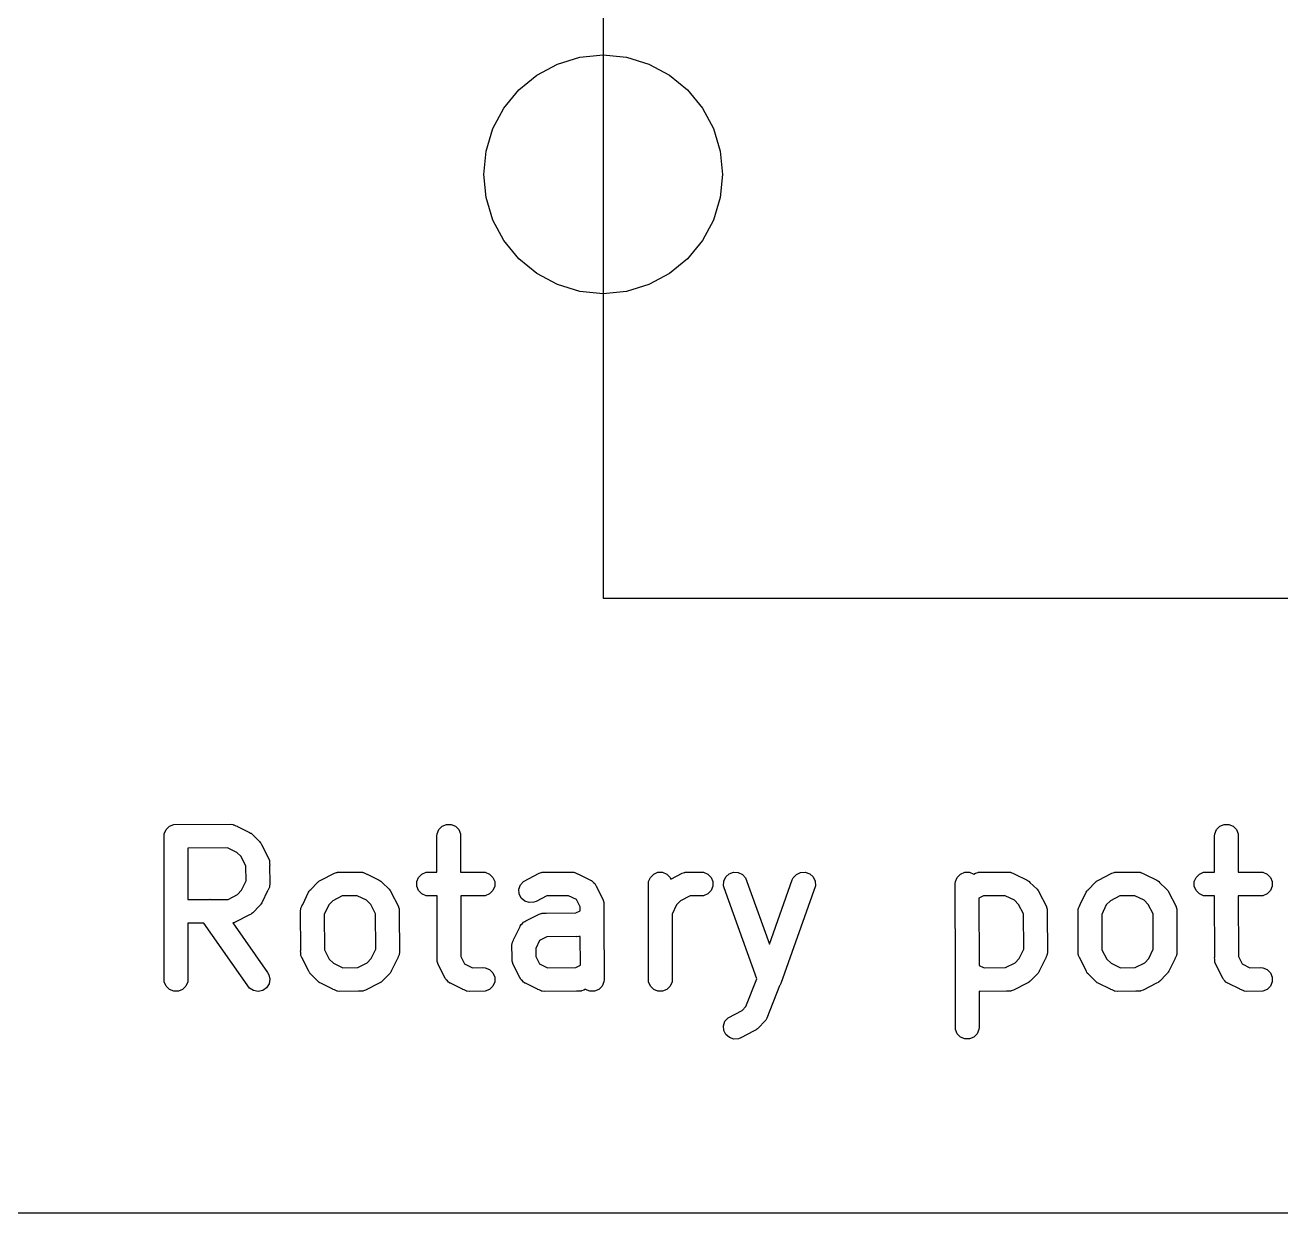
# Model space of a CAD drawing. Extents: x 199.3 to 243.4, y -155.2 to -124.3.
# Drawn here: x 222.81 to 233.33, y -151.6 to -141.65 of the extents above; entities that cross this region are included whole.
import ezdxf

# ---------------------------------------------------------------- set-up
doc = ezdxf.new("R2010")
doc.units = 0
doc.layers.add('BLACK', color=7, linetype='CONTINUOUS')

msp = doc.modelspace()

# ---------------------------------------------------------------- linework, layer by layer
at = {"layer": 'BLACK', "linetype": 'CONTINUOUS'}
for p, q in [((227.65, -134.35), (227.65, -146.45)), ((227.267317, -141.97612), (227.45491, -141.919215)), ((227.45491, -141.919215), (227.65, -141.9)), ((227.65, -141.9), (227.84509, -141.919215)), ((227.84509, -141.919215), (228.032683, -141.97612)), ((227.09443, -142.06853), (227.267317, -141.97612)), ((228.032683, -141.97612), (228.20557, -142.06853)), ((226.942893, -142.192893), (227.09443, -142.06853)), ((228.20557, -142.06853), (228.357107, -142.192893)), ((226.81853, -142.34443), (226.942893, -142.192893)), ((228.357107, -142.192893), (228.48147, -142.34443)), ((226.72612, -142.517317), (226.81853, -142.34443)), ((228.48147, -142.34443), (228.57388, -142.517317)), ((226.669215, -142.70491), (226.72612, -142.517317)), ((228.57388, -142.517317), (228.630785, -142.70491)), ((226.65, -142.9), (226.669215, -142.70491)), ((228.630785, -142.70491), (228.65, -142.9)), ((226.669215, -143.09509), (226.65, -142.9)), ((228.65, -142.9), (228.630785, -143.09509)), ((226.72612, -143.282683), (226.669215, -143.09509)), ((228.630785, -143.09509), (228.57388, -143.282683)), ((226.81853, -143.45557), (226.72612, -143.282683)), ((228.57388, -143.282683), (228.48147, -143.45557)), ((226.942893, -143.607107), (226.81853, -143.45557)), ((228.48147, -143.45557), (228.357107, -143.607107)), ((227.09443, -143.73147), (226.942893, -143.607107)), ((228.357107, -143.607107), (228.20557, -143.73147)), ((227.267317, -143.82388), (227.09443, -143.73147)), ((228.20557, -143.73147), (228.032683, -143.82388)), ((227.45491, -143.880785), (227.267317, -143.82388)), ((227.65, -143.9), (227.45491, -143.880785)), ((227.84509, -143.880785), (227.65, -143.9)), ((228.032683, -143.82388), (227.84509, -143.880785)), ((227.65, -146.45), (239.95, -146.45)), ((223.97143, -148.444742), (223.973351, -148.425233)), ((223.973351, -148.425233), (223.988283, -148.389185)), ((223.988283, -148.389185), (224.015873, -148.361595)), ((224.015873, -148.361595), (224.051921, -148.346663)), ((224.051921, -148.346663), (224.528573, -148.344742)), ((224.528573, -148.344742), (224.548082, -148.346663)), ((224.548082, -148.346663), (224.551402, -148.348038)), ((224.551402, -148.348038), (224.554986, -148.348293)), ((224.554986, -148.348293), (224.57266, -148.356843)), ((224.57266, -148.356843), (224.58413, -148.361595)), ((224.58413, -148.361595), (224.585676, -148.363141)), ((224.585676, -148.363141), (224.68758, -148.412443)), ((224.68758, -148.412443), (224.695976, -148.417727)), ((224.695976, -148.417727), (224.698415, -148.418738)), ((224.698415, -148.418738), (224.69999, -148.420254)), ((224.69999, -148.420254), (224.70417, -148.422885)), ((224.70417, -148.422885), (224.711471, -148.431303)), ((224.711471, -148.431303), (224.770711, -148.488317)), ((226.257144, -148.444742), (226.259065, -148.425233)), ((226.259065, -148.425233), (226.273997, -148.389185)), ((226.273997, -148.389185), (226.301587, -148.361595)), ((226.301587, -148.361595), (226.337635, -148.346663)), ((226.337635, -148.346663), (226.376653, -148.346663)), ((226.376653, -148.346663), (226.412701, -148.361595)), ((226.412701, -148.361595), (226.440291, -148.389185)), ((226.440291, -148.389185), (226.455223, -148.425233)), ((226.455223, -148.425233), (226.45581, -148.745495)), ((232.771429, -148.444742), (232.77335, -148.425233)), ((232.77335, -148.425233), (232.788282, -148.389185)), ((232.788282, -148.389185), (232.815872, -148.361595)), ((232.815872, -148.361595), (232.85192, -148.346663)), ((232.85192, -148.346663), (232.890938, -148.346663)), ((232.890938, -148.346663), (232.926986, -148.361595)), ((232.926986, -148.361595), (232.954576, -148.389185)), ((232.954576, -148.389185), (232.969508, -148.425233)), ((232.969508, -148.425233), (232.970095, -148.745495)), ((223.973351, -149.664251), (223.97143, -148.444742)), ((224.502084, -148.543006), (224.169696, -148.544345)), ((224.169696, -148.544345), (224.170374, -148.974757)), ((224.581145, -148.581255), (224.502084, -148.543006)), ((224.770711, -148.488317), (224.777003, -148.495983)), ((224.777003, -148.495983), (224.779001, -148.497716)), ((224.779001, -148.497716), (224.779977, -148.499607)), ((224.779977, -148.499607), (224.783148, -148.50347)), ((224.783148, -148.50347), (224.787911, -148.51497)), ((224.787911, -148.51497), (224.846587, -148.628593)), ((226.257696, -148.746294), (226.257144, -148.444742)), ((232.771981, -148.746294), (232.771429, -148.444742)), ((224.616527, -148.615308), (224.581145, -148.581255)), ((224.657355, -148.69437), (224.616527, -148.615308)), ((224.846587, -148.628593), (224.853593, -148.646901)), ((224.853593, -148.646901), (224.853847, -148.650484)), ((224.853847, -148.650484), (224.855223, -148.653805)), ((224.855223, -148.653805), (224.85541, -148.672481)), ((224.658607, -148.818815), (224.657355, -148.69437)), ((224.85541, -148.672481), (224.856359, -148.685822)), ((224.856359, -148.685822), (224.855568, -148.688191)), ((224.855568, -148.688191), (224.857144, -148.844742)), ((225.284514, -148.813975), (225.398137, -148.755299)), ((225.398137, -148.755299), (225.416445, -148.748293)), ((225.416445, -148.748293), (225.420028, -148.748038)), ((225.420028, -148.748038), (225.423349, -148.746663)), ((225.423349, -148.746663), (225.442024, -148.746475)), ((225.442024, -148.746475), (225.455365, -148.745527)), ((225.455365, -148.745527), (225.457735, -148.746317)), ((225.457735, -148.746317), (225.614287, -148.744742)), ((225.614287, -148.744742), (225.633796, -148.746663)), ((225.633796, -148.746663), (225.637116, -148.748038)), ((225.637116, -148.748038), (225.6407, -148.748293)), ((225.6407, -148.748293), (225.658377, -148.756845)), ((225.658377, -148.756845), (225.669844, -148.761595)), ((226.130158, -148.761595), (226.166206, -148.746663)), ((226.166206, -148.746663), (226.257696, -148.746294)), ((226.45581, -148.745495), (226.642858, -148.744742)), ((226.642858, -148.744742), (226.662367, -148.746663)), ((226.662367, -148.746663), (226.698415, -148.761595)), ((226.981546, -148.822885), (227.112423, -148.755299)), ((227.112423, -148.755299), (227.130731, -148.748293)), ((227.130731, -148.748293), (227.134314, -148.748038)), ((227.134314, -148.748038), (227.137635, -148.746663)), ((227.137635, -148.746663), (227.155627, -148.746523)), ((227.155627, -148.746523), (227.169652, -148.745527)), ((227.169652, -148.745527), (227.172255, -148.746394)), ((227.172255, -148.746394), (227.385715, -148.744742)), ((227.385715, -148.744742), (227.405224, -148.746663)), ((227.405224, -148.746663), (227.408544, -148.748038)), ((227.408544, -148.748038), (227.412128, -148.748293)), ((227.412128, -148.748293), (227.429805, -148.756845)), ((227.429805, -148.756845), (227.441272, -148.761595)), ((228.073015, -148.761595), (228.109063, -148.746663)), ((228.109063, -148.746663), (228.148081, -148.746663)), ((228.148081, -148.746663), (228.184129, -148.761595)), ((228.217901, -148.80411), (228.312422, -148.755299)), ((228.312422, -148.755299), (228.33073, -148.748293)), ((228.33073, -148.748293), (228.334313, -148.748038)), ((228.334313, -148.748038), (228.337634, -148.746663)), ((228.337634, -148.746663), (228.357724, -148.746374)), ((228.357724, -148.746374), (228.36965, -148.745527)), ((228.36965, -148.745527), (228.371595, -148.746175)), ((228.371595, -148.746175), (228.471429, -148.744742)), ((228.471429, -148.744742), (228.490938, -148.746663)), ((228.490938, -148.746663), (228.526986, -148.761595)), ((228.676857, -148.785125), (228.705783, -148.758938)), ((228.705783, -148.758938), (228.742528, -148.745815)), ((228.742528, -148.745815), (228.781498, -148.747753)), ((228.781498, -148.747753), (228.81676, -148.764456)), ((229.268955, -148.764456), (229.304217, -148.747753)), ((229.304217, -148.747753), (229.343187, -148.745815)), ((229.343187, -148.745815), (229.379932, -148.758938)), ((229.379932, -148.758938), (229.408858, -148.785125)), ((230.644444, -148.761595), (230.680492, -148.746663)), ((230.680492, -148.746663), (230.71951, -148.746663)), ((230.71951, -148.746663), (230.755558, -148.761595)), ((230.756176, -148.762213), (230.769566, -148.755299)), ((230.769566, -148.755299), (230.787874, -148.748293)), ((230.787874, -148.748293), (230.791457, -148.748038)), ((230.791457, -148.748038), (230.794778, -148.746663)), ((230.794778, -148.746663), (230.81277, -148.746523)), ((230.81277, -148.746523), (230.826795, -148.745527)), ((230.826795, -148.745527), (230.829398, -148.746394)), ((230.829398, -148.746394), (231.042858, -148.744742)), ((231.042858, -148.744742), (231.062367, -148.746663)), ((231.062367, -148.746663), (231.065687, -148.748038)), ((231.065687, -148.748038), (231.069271, -148.748293)), ((231.069271, -148.748293), (231.086948, -148.756845)), ((231.086948, -148.756845), (231.098415, -148.761595)), ((231.798799, -148.813975), (231.912422, -148.755299)), ((231.912422, -148.755299), (231.93073, -148.748293)), ((231.93073, -148.748293), (231.934313, -148.748038)), ((231.934313, -148.748038), (231.937634, -148.746663)), ((231.937634, -148.746663), (231.956309, -148.746475)), ((231.956309, -148.746475), (231.96965, -148.745527)), ((231.96965, -148.745527), (231.97202, -148.746317)), ((231.97202, -148.746317), (232.128572, -148.744742)), ((232.128572, -148.744742), (232.148081, -148.746663)), ((232.148081, -148.746663), (232.151401, -148.748038)), ((232.151401, -148.748038), (232.154985, -148.748293)), ((232.154985, -148.748293), (232.172662, -148.756845)), ((232.172662, -148.756845), (232.184129, -148.761595)), ((232.644443, -148.761595), (232.680491, -148.746663)), ((232.680491, -148.746663), (232.771981, -148.746294)), ((232.970095, -148.745495), (233.157143, -148.744742)), ((233.157143, -148.744742), (233.176652, -148.746663)), ((233.176652, -148.746663), (233.2127, -148.761595)), ((224.620628, -148.897317), (224.658607, -148.818815)), ((224.855223, -148.864251), (224.853847, -148.867571)), ((224.857144, -148.844742), (224.855223, -148.864251)), ((225.200847, -148.890416), (225.257862, -148.831175)), ((225.257862, -148.831175), (225.265528, -148.824882)), ((225.265528, -148.824882), (225.267261, -148.822885)), ((225.267261, -148.822885), (225.269152, -148.821908)), ((225.269152, -148.821908), (225.273015, -148.818738)), ((225.273015, -148.818738), (225.284514, -148.813975)), ((225.669844, -148.761595), (225.671389, -148.76314)), ((225.671389, -148.76314), (225.773295, -148.812442)), ((225.773295, -148.812442), (225.781693, -148.817728)), ((225.781693, -148.817728), (225.78413, -148.818738)), ((225.78413, -148.818738), (225.785704, -148.820253)), ((225.785704, -148.820253), (225.789885, -148.822885)), ((225.789885, -148.822885), (225.797184, -148.831302)), ((225.797184, -148.831302), (225.856426, -148.888317)), ((226.087636, -148.825233), (226.102568, -148.789185)), ((226.087636, -148.864251), (226.087636, -148.825233)), ((226.102568, -148.900299), (226.087636, -148.864251)), ((226.102568, -148.789185), (226.130158, -148.761595)), ((226.698415, -148.761595), (226.726005, -148.789185)), ((226.726005, -148.789185), (226.740937, -148.825233)), ((226.740937, -148.864251), (226.726005, -148.900299)), ((226.740937, -148.825233), (226.740937, -148.864251)), ((226.943643, -148.889378), (226.955982, -148.852362)), ((226.955982, -148.852362), (226.981546, -148.822885)), ((227.441272, -148.761595), (227.442817, -148.76314)), ((227.442817, -148.76314), (227.544723, -148.812442)), ((227.544723, -148.812442), (227.547987, -148.814496)), ((227.547987, -148.814496), (227.549524, -148.815009)), ((227.549524, -148.815009), (227.551438, -148.816668)), ((227.551438, -148.816668), (227.561313, -148.822885)), ((227.561313, -148.822885), (227.569528, -148.832357)), ((227.569528, -148.832357), (227.579001, -148.840573)), ((227.579001, -148.840573), (227.582457, -148.847265)), ((227.582457, -148.847265), (227.586877, -148.852362)), ((227.586877, -148.852362), (227.590132, -148.862129)), ((227.590132, -148.862129), (227.646587, -148.97145)), ((228.028572, -148.844742), (228.030493, -148.825233)), ((228.030493, -149.664251), (228.028572, -148.844742)), ((228.030493, -148.825233), (228.045425, -148.789185)), ((228.045425, -148.789185), (228.073015, -148.761595)), ((228.184129, -148.761595), (228.211719, -148.789185)), ((228.211719, -148.789185), (228.217901, -148.80411)), ((228.526986, -148.761595), (228.554576, -148.789185)), ((228.554576, -148.789185), (228.569508, -148.825233)), ((228.569508, -148.864251), (228.554576, -148.900299)), ((228.569508, -148.825233), (228.569508, -148.864251)), ((228.658216, -148.859357), (228.660154, -148.820387)), ((228.662969, -148.878376), (228.658216, -148.859357)), ((228.660154, -148.820387), (228.676857, -148.785125)), ((228.81676, -148.764456), (228.842947, -148.793382)), ((228.842947, -148.793382), (229.043202, -149.350211)), ((229.043202, -149.350211), (229.234398, -148.811108)), ((229.427499, -148.859357), (229.137031, -149.678376)), ((229.234398, -148.811108), (229.242769, -148.793382)), ((229.242769, -148.793382), (229.268955, -148.764456)), ((229.408858, -148.785125), (229.425561, -148.820387)), ((229.425561, -148.820387), (229.427499, -148.859357)), ((230.600001, -148.844742), (230.601922, -148.825233)), ((230.601182, -149.594534), (230.600001, -148.844742)), ((230.601922, -148.825233), (230.616854, -148.789185)), ((230.616854, -148.789185), (230.644444, -148.761595)), ((230.755558, -148.761595), (230.756176, -148.762213)), ((231.098415, -148.761595), (231.09996, -148.76314)), ((231.09996, -148.76314), (231.201866, -148.812442)), ((231.201866, -148.812442), (231.210264, -148.817728)), ((231.210264, -148.817728), (231.212701, -148.818738)), ((231.212701, -148.818738), (231.214275, -148.820253)), ((231.214275, -148.820253), (231.218456, -148.822885)), ((231.218456, -148.822885), (231.225755, -148.831302)), ((231.225755, -148.831302), (231.284997, -148.888317)), ((231.715132, -148.890416), (231.772147, -148.831175)), ((231.772147, -148.831175), (231.779813, -148.824882)), ((231.779813, -148.824882), (231.781546, -148.822885)), ((231.781546, -148.822885), (231.783437, -148.821908)), ((231.783437, -148.821908), (231.7873, -148.818738)), ((231.7873, -148.818738), (231.798799, -148.813975)), ((232.184129, -148.761595), (232.185674, -148.76314)), ((232.185674, -148.76314), (232.28758, -148.812442)), ((232.28758, -148.812442), (232.295978, -148.817728)), ((232.295978, -148.817728), (232.298415, -148.818738)), ((232.298415, -148.818738), (232.299989, -148.820253)), ((232.299989, -148.820253), (232.30417, -148.822885)), ((232.30417, -148.822885), (232.311469, -148.831302)), ((232.311469, -148.831302), (232.370711, -148.888317)), ((232.601921, -148.825233), (232.616853, -148.789185)), ((232.601921, -148.864251), (232.601921, -148.825233)), ((232.616853, -148.900299), (232.601921, -148.864251)), ((232.616853, -148.789185), (232.644443, -148.761595)), ((233.2127, -148.761595), (233.24029, -148.789185)), ((233.24029, -148.789185), (233.255222, -148.825233)), ((233.255222, -148.864251), (233.24029, -148.900299)), ((233.255222, -148.825233), (233.255222, -148.864251)), ((224.507763, -148.973397), (224.586579, -148.932696)), ((224.586579, -148.932696), (224.620628, -148.897317)), ((224.838745, -148.901844), (224.789444, -149.003749)), ((224.840291, -148.900299), (224.838745, -148.901844)), ((224.845041, -148.888831), (224.840291, -148.900299)), ((224.853593, -148.871155), (224.845041, -148.888831)), ((224.853847, -148.867571), (224.853593, -148.871155)), ((225.132685, -149.016211), (225.181987, -148.914306)), ((225.181987, -148.914306), (225.187273, -148.905907)), ((225.187273, -148.905907), (225.188283, -148.903471)), ((225.188283, -148.903471), (225.189798, -148.901896)), ((225.189798, -148.901896), (225.19243, -148.897716)), ((225.19243, -148.897716), (225.200847, -148.890416)), ((225.463915, -148.94453), (225.384852, -148.985359)), ((225.588361, -148.943278), (225.463915, -148.94453)), ((225.66686, -148.981255), (225.588361, -148.943278)), ((225.856426, -148.888317), (225.86272, -148.895986)), ((225.86272, -148.895986), (225.864716, -148.897717)), ((225.864716, -148.897717), (225.865691, -148.899605)), ((225.865691, -148.899605), (225.868863, -148.90347)), ((225.868863, -148.90347), (225.873628, -148.914975)), ((225.873628, -148.914975), (225.932301, -149.028593)), ((226.130158, -148.927889), (226.102568, -148.900299)), ((226.166206, -148.942821), (226.130158, -148.927889)), ((226.185715, -148.944742), (226.166206, -148.942821)), ((226.258059, -148.94445), (226.185715, -148.944742)), ((226.259, -149.457592), (226.258059, -148.94445)), ((226.662367, -148.942821), (226.456173, -148.943652)), ((226.456173, -148.943652), (226.457106, -149.452593)), ((226.698415, -148.927889), (226.662367, -148.942821)), ((226.726005, -148.900299), (226.698415, -148.927889)), ((226.946409, -148.928298), (226.943643, -148.889378)), ((226.963858, -148.963197), (226.946409, -148.928298)), ((226.993335, -148.988761), (226.963858, -148.963197)), ((227.178104, -148.944579), (227.087579, -148.991328)), ((227.359574, -148.943174), (227.178104, -148.944579)), ((227.425175, -148.974912), (227.359574, -148.943174)), ((228.37838, -148.944437), (228.299137, -148.985359)), ((228.490938, -148.942821), (228.37838, -148.944437)), ((228.526986, -148.927889), (228.490938, -148.942821)), ((228.554576, -148.900299), (228.526986, -148.927889)), ((228.937065, -149.640521), (228.662969, -148.878376)), ((230.835247, -148.944579), (230.798298, -148.96366)), ((230.798298, -148.96366), (230.799184, -149.526357)), ((231.016717, -148.943174), (230.835247, -148.944579)), ((231.095431, -148.981255), (231.016717, -148.943174)), ((231.284997, -148.888317), (231.291291, -148.895986)), ((231.291291, -148.895986), (231.293287, -148.897717)), ((231.293287, -148.897717), (231.294262, -148.899605)), ((231.294262, -148.899605), (231.297434, -148.90347)), ((231.297434, -148.90347), (231.302199, -148.914975)), ((231.302199, -148.914975), (231.360872, -149.028593)), ((231.64697, -149.016211), (231.696272, -148.914306)), ((231.696272, -148.914306), (231.701558, -148.905907)), ((231.701558, -148.905907), (231.702568, -148.903471)), ((231.702568, -148.903471), (231.704083, -148.901896)), ((231.704083, -148.901896), (231.706715, -148.897716)), ((231.706715, -148.897716), (231.715132, -148.890416)), ((231.9782, -148.94453), (231.899137, -148.985359)), ((232.102646, -148.943278), (231.9782, -148.94453)), ((232.181145, -148.981255), (232.102646, -148.943278)), ((232.370711, -148.888317), (232.377005, -148.895986)), ((232.377005, -148.895986), (232.379001, -148.897717)), ((232.379001, -148.897717), (232.379976, -148.899605)), ((232.379976, -148.899605), (232.383148, -148.90347)), ((232.383148, -148.90347), (232.387913, -148.914975)), ((232.387913, -148.914975), (232.446586, -149.028593)), ((232.644443, -148.927889), (232.616853, -148.900299)), ((232.680491, -148.942821), (232.644443, -148.927889)), ((232.7, -148.944742), (232.680491, -148.942821)), ((232.772344, -148.94445), (232.7, -148.944742)), ((232.773285, -149.457592), (232.772344, -148.94445)), ((233.176652, -148.942821), (232.970458, -148.943652)), ((232.970458, -148.943652), (232.971391, -149.452593)), ((233.2127, -148.927889), (233.176652, -148.942821)), ((233.24029, -148.900299), (233.2127, -148.927889)), ((224.170374, -148.974757), (224.351865, -148.974026)), ((224.351865, -148.974026), (224.354976, -148.973337)), ((224.354976, -148.973337), (224.358724, -148.973998)), ((224.358724, -148.973998), (224.507763, -148.973397)), ((224.770589, -149.027634), (224.713569, -149.086882)), ((224.779001, -149.02034), (224.770589, -149.027634)), ((224.781629, -149.016163), (224.779001, -149.02034)), ((224.783148, -149.014586), (224.781629, -149.016163)), ((224.784158, -149.012145), (224.783148, -149.014586)), ((224.789444, -149.003749), (224.784158, -149.012145)), ((225.114287, -149.073314), (225.116208, -149.053805)), ((225.116023, -149.40081), (225.114287, -149.073314)), ((225.116208, -149.053805), (225.117583, -149.050484)), ((225.117583, -149.050484), (225.117838, -149.046901)), ((225.117838, -149.046901), (225.12639, -149.029223)), ((225.12639, -149.029223), (225.13114, -149.017757)), ((225.13114, -149.017757), (225.132685, -149.016211)), ((225.3508, -149.02074), (225.312609, -149.099681)), ((225.384852, -148.985359), (225.3508, -149.02074)), ((225.702242, -149.015308), (225.66686, -148.981255)), ((225.742968, -149.094173), (225.702242, -149.015308)), ((225.932301, -149.028593), (225.939307, -149.046902)), ((225.939307, -149.046902), (225.939561, -149.050484)), ((225.939561, -149.050484), (225.940937, -149.053805)), ((225.940937, -149.053805), (225.941028, -149.071129)), ((225.941028, -149.071129), (225.942073, -149.085822)), ((227.030351, -149.0011), (226.993335, -148.988761)), ((227.069271, -148.998334), (227.030351, -149.0011)), ((227.087579, -148.991328), (227.069271, -148.998334)), ((227.421956, -149.087731), (227.457302, -149.069478)), ((227.457205, -149.036936), (227.425175, -148.974912)), ((227.457302, -149.069478), (227.457205, -149.036936)), ((227.646587, -148.97145), (227.653593, -148.989758)), ((227.653593, -148.989758), (227.653847, -148.993341)), ((227.653847, -148.993341), (227.655223, -148.996662)), ((227.655223, -148.996662), (227.655272, -149.013391)), ((227.655272, -149.013391), (227.656359, -149.028679)), ((227.656359, -149.028679), (227.655327, -149.031774)), ((227.655327, -149.031774), (227.655626, -149.132647)), ((228.265085, -149.02074), (228.227292, -149.098858)), ((228.299137, -148.985359), (228.265085, -149.02074)), ((231.130813, -149.015308), (231.095431, -148.981255)), ((231.171539, -149.094173), (231.130813, -149.015308)), ((231.360872, -149.028593), (231.367878, -149.046902)), ((231.367878, -149.046902), (231.368132, -149.050484)), ((231.368132, -149.050484), (231.369508, -149.053805)), ((231.369508, -149.053805), (231.369599, -149.071129)), ((231.369599, -149.071129), (231.370644, -149.085822)), ((231.628572, -149.073314), (231.630493, -149.053805)), ((231.630308, -149.40081), (231.628572, -149.073314)), ((231.630493, -149.053805), (231.631868, -149.050484)), ((231.631868, -149.050484), (231.632123, -149.046901)), ((231.632123, -149.046901), (231.640675, -149.029223)), ((231.640675, -149.029223), (231.645425, -149.017757)), ((231.645425, -149.017757), (231.64697, -149.016211)), ((231.865085, -149.02074), (231.826894, -149.099681)), ((231.899137, -148.985359), (231.865085, -149.02074)), ((232.216527, -149.015308), (232.181145, -148.981255)), ((232.257253, -149.094173), (232.216527, -149.015308)), ((232.446586, -149.028593), (232.453592, -149.046902)), ((232.453592, -149.046902), (232.453846, -149.050484)), ((232.453846, -149.050484), (232.455222, -149.053805)), ((232.455222, -149.053805), (232.455313, -149.071129)), ((232.455313, -149.071129), (232.456358, -149.085822)), ((224.304587, -149.172374), (224.170686, -149.172913)), ((224.170686, -149.172913), (224.17143, -149.644742)), ((224.687982, -149.716969), (224.304587, -149.172374)), ((224.548082, -149.171393), (224.546206, -149.1714)), ((224.546206, -149.1714), (224.839067, -149.587396)), ((224.551402, -149.170017), (224.548082, -149.171393)), ((224.554986, -149.169763), (224.551402, -149.170017)), ((224.573295, -149.162757), (224.554986, -149.169763)), ((224.686916, -149.10408), (224.573295, -149.162757)), ((224.698415, -149.099318), (224.686916, -149.10408)), ((224.702277, -149.096148), (224.698415, -149.099318)), ((224.70417, -149.095171), (224.702277, -149.096148)), ((224.705902, -149.093173), (224.70417, -149.095171)), ((224.713569, -149.086882), (224.705902, -149.093173)), ((225.312609, -149.099681), (225.314176, -149.39531)), ((225.744535, -149.389803), (225.742968, -149.094173)), ((225.942073, -149.085822), (225.941121, -149.088675)), ((225.941121, -149.088675), (225.942858, -149.416171)), ((226.963858, -149.18343), (226.973332, -149.175213)), ((226.973332, -149.175213), (226.981547, -149.165742)), ((226.981547, -149.165742), (226.988237, -149.162287)), ((226.988237, -149.162287), (226.993335, -149.157866)), ((226.993335, -149.157866), (227.003105, -149.154609)), ((227.003105, -149.154609), (227.112423, -149.098157)), ((227.112423, -149.098157), (227.130732, -149.091151)), ((227.130732, -149.091151), (227.134314, -149.090896)), ((227.134314, -149.090896), (227.137635, -149.089521)), ((227.137635, -149.089521), (227.155225, -149.08941)), ((227.155225, -149.08941), (227.169652, -149.088385)), ((227.169652, -149.088385), (227.172403, -149.089302)), ((227.172403, -149.089302), (227.421956, -149.087731)), ((227.655626, -149.132647), (227.656359, -149.142964)), ((227.656359, -149.142964), (227.655662, -149.145052)), ((227.655662, -149.145052), (227.657144, -149.644742)), ((228.227292, -149.098858), (228.228572, -149.644742)), ((231.173106, -149.389803), (231.171539, -149.094173)), ((231.370644, -149.085822), (231.369692, -149.088675)), ((231.369692, -149.088675), (231.371429, -149.416171)), ((231.826894, -149.099681), (231.828461, -149.39531)), ((232.25882, -149.389803), (232.257253, -149.094173)), ((232.456358, -149.085822), (232.455406, -149.088675)), ((232.455406, -149.088675), (232.457143, -149.416171)), ((226.904113, -149.301925), (226.953415, -149.20002)), ((226.953415, -149.20002), (226.955468, -149.196756)), ((226.955468, -149.196756), (226.955982, -149.195218)), ((226.955982, -149.195218), (226.957643, -149.193301)), ((226.957643, -149.193301), (226.963858, -149.18343)), ((225.706344, -149.468745), (225.744535, -149.389803)), ((226.885715, -149.359028), (226.887636, -149.339519)), ((226.887148, -149.458861), (226.885715, -149.359028)), ((226.887636, -149.339519), (226.889011, -149.336198)), ((226.889011, -149.336198), (226.889266, -149.332615)), ((226.889266, -149.332615), (226.897818, -149.314937)), ((226.897818, -149.314937), (226.902568, -149.303471)), ((226.902568, -149.303471), (226.904113, -149.301925)), ((227.115884, -149.319567), (227.08444, -149.384561)), ((227.08444, -149.384561), (227.08541, -149.452077)), ((227.178043, -149.287468), (227.115884, -149.319567)), ((227.427599, -149.285897), (227.178043, -149.287468)), ((227.430351, -149.286815), (227.427599, -149.285897)), ((227.444777, -149.285789), (227.430351, -149.286815)), ((227.457942, -149.285706), (227.444777, -149.285789)), ((227.458654, -149.525923), (227.457942, -149.285706)), ((231.134915, -149.468745), (231.173106, -149.389803)), ((232.220629, -149.468745), (232.25882, -149.389803)), ((225.115072, -149.403664), (225.116023, -149.40081)), ((225.116116, -149.418356), (225.115072, -149.403664)), ((225.116208, -149.43568), (225.116116, -149.418356)), ((225.117583, -149.439), (225.116208, -149.43568)), ((225.117838, -149.442584), (225.117583, -149.439)), ((225.124844, -149.460892), (225.117838, -149.442584)), ((225.183519, -149.574514), (225.124844, -149.460892)), ((225.314176, -149.39531), (225.354904, -149.474178)), ((225.354904, -149.474178), (225.390283, -149.508227)), ((225.672294, -149.504125), (225.706344, -149.468745)), ((225.924459, -149.473273), (225.875159, -149.575178)), ((225.926005, -149.471728), (225.924459, -149.473273)), ((225.930756, -149.460256), (225.926005, -149.471728)), ((225.939307, -149.442583), (225.930756, -149.460256)), ((225.939561, -149.439), (225.939307, -149.442583)), ((225.940937, -149.43568), (225.939561, -149.439)), ((225.942858, -149.416171), (225.940937, -149.43568)), ((226.257929, -149.460807), (226.259, -149.457592)), ((226.259034, -149.476367), (226.257929, -149.460807)), ((226.259065, -149.492823), (226.259034, -149.476367)), ((226.26044, -149.496143), (226.259065, -149.492823)), ((226.457106, -149.452593), (226.489112, -149.514572)), ((226.8865, -149.460807), (226.887148, -149.458861)), ((226.887347, -149.472732), (226.8865, -149.460807)), ((226.887636, -149.492823), (226.887347, -149.472732)), ((226.889011, -149.496143), (226.887636, -149.492823)), ((227.08541, -149.452077), (227.117683, -149.514572)), ((231.100865, -149.504125), (231.134915, -149.468745)), ((231.35303, -149.473273), (231.30373, -149.575178)), ((231.354576, -149.471728), (231.35303, -149.473273)), ((231.359327, -149.460256), (231.354576, -149.471728)), ((231.367878, -149.442583), (231.359327, -149.460256)), ((231.368132, -149.439), (231.367878, -149.442583)), ((231.369508, -149.43568), (231.368132, -149.439)), ((231.371429, -149.416171), (231.369508, -149.43568)), ((231.629357, -149.403664), (231.630308, -149.40081)), ((231.630401, -149.418356), (231.629357, -149.403664)), ((231.630493, -149.43568), (231.630401, -149.418356)), ((231.631868, -149.439), (231.630493, -149.43568)), ((231.632123, -149.442584), (231.631868, -149.439)), ((231.639129, -149.460892), (231.632123, -149.442584)), ((231.697804, -149.574514), (231.639129, -149.460892)), ((231.828461, -149.39531), (231.869189, -149.474178)), ((231.869189, -149.474178), (231.904568, -149.508227)), ((232.186579, -149.504125), (232.220629, -149.468745)), ((232.438744, -149.473273), (232.389444, -149.575178)), ((232.44029, -149.471728), (232.438744, -149.473273)), ((232.445041, -149.460256), (232.44029, -149.471728)), ((232.453592, -149.442583), (232.445041, -149.460256)), ((232.453846, -149.439), (232.453592, -149.442583)), ((232.455222, -149.43568), (232.453846, -149.439)), ((232.457143, -149.416171), (232.455222, -149.43568)), ((232.772214, -149.460807), (232.773285, -149.457592)), ((232.773319, -149.476367), (232.772214, -149.460807)), ((232.77335, -149.492823), (232.773319, -149.476367)), ((232.774725, -149.496143), (232.77335, -149.492823)), ((232.971391, -149.452593), (233.003397, -149.514572)), ((224.839067, -149.587396), (224.848681, -149.60448)), ((225.188283, -149.586014), (225.183519, -149.574514)), ((225.191452, -149.589876), (225.188283, -149.586014)), ((225.19243, -149.591769), (225.191452, -149.589876)), ((225.194427, -149.593501), (225.19243, -149.591769)), ((225.200719, -149.601168), (225.194427, -149.593501)), ((225.390283, -149.508227), (225.468783, -149.546205)), ((225.468783, -149.546205), (225.593231, -149.544953)), ((225.593231, -149.544953), (225.672294, -149.504125)), ((225.856307, -149.599061), (225.799284, -149.658311)), ((225.864716, -149.591768), (225.856307, -149.599061)), ((225.867343, -149.587593), (225.864716, -149.591768)), ((225.868863, -149.586015), (225.867343, -149.587593)), ((225.869874, -149.583573), (225.868863, -149.586015)), ((225.875159, -149.575178), (225.869874, -149.583573)), ((226.260695, -149.499727), (226.26044, -149.496143)), ((226.267701, -149.518035), (226.260695, -149.499727)), ((226.324154, -149.627355), (226.267701, -149.518035)), ((226.489112, -149.514572), (226.554105, -149.546016)), ((226.554105, -149.546016), (226.642858, -149.544742)), ((226.642858, -149.544742), (226.662367, -149.546663)), ((226.662367, -149.546663), (226.698415, -149.561595)), ((226.698415, -149.561595), (226.726005, -149.589185)), ((226.726005, -149.589185), (226.740937, -149.625233)), ((226.889266, -149.499727), (226.889011, -149.496143)), ((226.896272, -149.518035), (226.889266, -149.499727)), ((226.952725, -149.627353), (226.896272, -149.518035)), ((227.117683, -149.514572), (227.183418, -149.546374)), ((227.183418, -149.546374), (227.421958, -149.544873)), ((227.421958, -149.544873), (227.458654, -149.525923)), ((230.600786, -149.600108), (230.601182, -149.594534)), ((230.601192, -149.601328), (230.600786, -149.600108)), ((230.799184, -149.526357), (230.840426, -149.546309)), ((230.840426, -149.546309), (231.021898, -149.544904)), ((231.021898, -149.544904), (231.100865, -149.504125)), ((231.284878, -149.599061), (231.227855, -149.658311)), ((231.293287, -149.591768), (231.284878, -149.599061)), ((231.295914, -149.587593), (231.293287, -149.591768)), ((231.297434, -149.586015), (231.295914, -149.587593)), ((231.298445, -149.583573), (231.297434, -149.586015)), ((231.30373, -149.575178), (231.298445, -149.583573)), ((231.702568, -149.586014), (231.697804, -149.574514)), ((231.705737, -149.589876), (231.702568, -149.586014)), ((231.706715, -149.591769), (231.705737, -149.589876)), ((231.708712, -149.593501), (231.706715, -149.591769)), ((231.715004, -149.601168), (231.708712, -149.593501)), ((231.904568, -149.508227), (231.983068, -149.546205)), ((231.983068, -149.546205), (232.107516, -149.544953)), ((232.107516, -149.544953), (232.186579, -149.504125)), ((232.370592, -149.599061), (232.313569, -149.658311)), ((232.379001, -149.591768), (232.370592, -149.599061)), ((232.381628, -149.587593), (232.379001, -149.591768)), ((232.383148, -149.586015), (232.381628, -149.587593)), ((232.384159, -149.583573), (232.383148, -149.586015)), ((232.389444, -149.575178), (232.384159, -149.583573)), ((232.77498, -149.499727), (232.774725, -149.496143)), ((232.781986, -149.518035), (232.77498, -149.499727)), ((232.838439, -149.627355), (232.781986, -149.518035)), ((233.003397, -149.514572), (233.06839, -149.546016)), ((233.06839, -149.546016), (233.157143, -149.544742)), ((233.157143, -149.544742), (233.176652, -149.546663)), ((233.176652, -149.546663), (233.2127, -149.561595)), ((233.2127, -149.561595), (233.24029, -149.589185)), ((233.24029, -149.589185), (233.255222, -149.625233)), ((223.988283, -149.700299), (223.973351, -149.664251)), ((224.015873, -149.727889), (223.988283, -149.700299)), ((224.154577, -149.700299), (224.126987, -149.727889)), ((224.169509, -149.664251), (224.154577, -149.700299)), ((224.17143, -149.644742), (224.169509, -149.664251)), ((224.85034, -149.680999), (224.829371, -149.713904)), ((224.848681, -149.60448), (224.857121, -149.642574)), ((224.857121, -149.642574), (224.85034, -149.680999)), ((225.25997, -149.658192), (225.200719, -149.601168)), ((225.267262, -149.6666), (225.25997, -149.658192)), ((225.271436, -149.669227), (225.267262, -149.6666)), ((225.273015, -149.670747), (225.271436, -149.669227)), ((225.275456, -149.671758), (225.273015, -149.670747)), ((225.283852, -149.677043), (225.275456, -149.671758)), ((225.385755, -149.726343), (225.283852, -149.677043)), ((225.772624, -149.675512), (225.659008, -149.734185)), ((225.78413, -149.670747), (225.772624, -149.675512)), ((225.787994, -149.667575), (225.78413, -149.670747)), ((225.789884, -149.6666), (225.787994, -149.667575)), ((225.791614, -149.664605), (225.789884, -149.6666)), ((225.799284, -149.658311), (225.791614, -149.664605)), ((226.327411, -149.637123), (226.324154, -149.627355)), ((226.33183, -149.642218), (226.327411, -149.637123)), ((226.335287, -149.648912), (226.33183, -149.642218)), ((226.344762, -149.657129), (226.335287, -149.648912)), ((226.352976, -149.6666), (226.344762, -149.657129)), ((226.362847, -149.672813), (226.352976, -149.6666)), ((226.364764, -149.674476), (226.362847, -149.672813)), ((226.366302, -149.674989), (226.364764, -149.674476)), ((226.369566, -149.677043), (226.366302, -149.674989)), ((226.471469, -149.726343), (226.369566, -149.677043)), ((226.726005, -149.700299), (226.698415, -149.727889)), ((226.740937, -149.664251), (226.726005, -149.700299)), ((226.740937, -149.625233), (226.740937, -149.664251)), ((226.955982, -149.637124), (226.952725, -149.627353)), ((226.960402, -149.642221), (226.955982, -149.637124)), ((226.963858, -149.648912), (226.960402, -149.642221)), ((226.973332, -149.657128), (226.963858, -149.648912)), ((226.981547, -149.6666), (226.973332, -149.657128)), ((226.991418, -149.672813), (226.981547, -149.6666)), ((226.993335, -149.674476), (226.991418, -149.672813)), ((226.994873, -149.674989), (226.993335, -149.674476)), ((226.998137, -149.677043), (226.994873, -149.674989)), ((227.100041, -149.726343), (226.998137, -149.677043)), ((227.640291, -149.700299), (227.612701, -149.727889)), ((227.655223, -149.664251), (227.640291, -149.700299)), ((227.657144, -149.644742), (227.655223, -149.664251)), ((228.045425, -149.700299), (228.030493, -149.664251)), ((228.073015, -149.727889), (228.045425, -149.700299)), ((228.211719, -149.700299), (228.184129, -149.727889)), ((228.226651, -149.664251), (228.211719, -149.700299)), ((228.228572, -149.644742), (228.226651, -149.664251)), ((228.846032, -149.872037), (228.937065, -149.640521)), ((229.127798, -149.697054), (229.02142, -149.967596)), ((229.12866, -149.696102), (229.127798, -149.697054)), ((229.137031, -149.678376), (229.12866, -149.696102)), ((230.601922, -150.064251), (230.601192, -149.601328)), ((231.201195, -149.675512), (231.087579, -149.734185)), ((231.212701, -149.670747), (231.201195, -149.675512)), ((231.216565, -149.667575), (231.212701, -149.670747)), ((231.218455, -149.6666), (231.216565, -149.667575)), ((231.220185, -149.664605), (231.218455, -149.6666)), ((231.227855, -149.658311), (231.220185, -149.664605)), ((231.774255, -149.658192), (231.715004, -149.601168)), ((231.781547, -149.6666), (231.774255, -149.658192)), ((231.785721, -149.669227), (231.781547, -149.6666)), ((231.7873, -149.670747), (231.785721, -149.669227)), ((231.789741, -149.671758), (231.7873, -149.670747)), ((231.798137, -149.677043), (231.789741, -149.671758)), ((231.90004, -149.726343), (231.798137, -149.677043)), ((232.286909, -149.675512), (232.173293, -149.734185)), ((232.298415, -149.670747), (232.286909, -149.675512)), ((232.302279, -149.667575), (232.298415, -149.670747)), ((232.304169, -149.6666), (232.302279, -149.667575)), ((232.305899, -149.664605), (232.304169, -149.6666)), ((232.313569, -149.658311), (232.305899, -149.664605)), ((232.841696, -149.637123), (232.838439, -149.627355)), ((232.846115, -149.642218), (232.841696, -149.637123)), ((232.849572, -149.648912), (232.846115, -149.642218)), ((232.859047, -149.657129), (232.849572, -149.648912)), ((232.867261, -149.6666), (232.859047, -149.657129)), ((232.877132, -149.672813), (232.867261, -149.6666)), ((232.879049, -149.674476), (232.877132, -149.672813)), ((232.880587, -149.674989), (232.879049, -149.674476)), ((232.883851, -149.677043), (232.880587, -149.674989)), ((232.985754, -149.726343), (232.883851, -149.677043)), ((233.24029, -149.700299), (233.2127, -149.727889)), ((233.255222, -149.664251), (233.24029, -149.700299)), ((233.255222, -149.625233), (233.255222, -149.664251)), ((224.051921, -149.742821), (224.015873, -149.727889)), ((224.090939, -149.742821), (224.051921, -149.742821)), ((224.126987, -149.727889), (224.090939, -149.742821)), ((224.720887, -149.737938), (224.687982, -149.716969)), ((224.759312, -149.744719), (224.720887, -149.737938)), ((224.797406, -149.736279), (224.759312, -149.744719)), ((224.829371, -149.713904), (224.797406, -149.736279)), ((225.387301, -149.727889), (225.385755, -149.726343)), ((225.398767, -149.732638), (225.387301, -149.727889)), ((225.416445, -149.741191), (225.398767, -149.732638)), ((225.420028, -149.741445), (225.416445, -149.741191)), ((225.423349, -149.742821), (225.420028, -149.741445)), ((225.442858, -149.744742), (225.423349, -149.742821)), ((225.599408, -149.743166), (225.442858, -149.744742)), ((225.601779, -149.743957), (225.599408, -149.743166)), ((225.615119, -149.743008), (225.601779, -149.743957)), ((225.633796, -149.742821), (225.615119, -149.743008)), ((225.637116, -149.741445), (225.633796, -149.742821)), ((225.640699, -149.741191), (225.637116, -149.741445)), ((225.659008, -149.734185), (225.640699, -149.741191)), ((226.473015, -149.727889), (226.471469, -149.726343)), ((226.484481, -149.732638), (226.473015, -149.727889)), ((226.502159, -149.741191), (226.484481, -149.732638)), ((226.505742, -149.741445), (226.502159, -149.741191)), ((226.509063, -149.742821), (226.505742, -149.741445)), ((226.528572, -149.744742), (226.509063, -149.742821)), ((226.662367, -149.742821), (226.528572, -149.744742)), ((226.698415, -149.727889), (226.662367, -149.742821)), ((227.101587, -149.727889), (227.100041, -149.726343)), ((227.113058, -149.73264), (227.101587, -149.727889)), ((227.130732, -149.741191), (227.113058, -149.73264)), ((227.134314, -149.741445), (227.130732, -149.741191)), ((227.137635, -149.742821), (227.134314, -149.741445)), ((227.157144, -149.744742), (227.137635, -149.742821)), ((227.427598, -149.743039), (227.157144, -149.744742)), ((227.43035, -149.743957), (227.427598, -149.743039)), ((227.444776, -149.742931), (227.43035, -149.743957)), ((227.462367, -149.742821), (227.444776, -149.742931)), ((227.465687, -149.741445), (227.462367, -149.742821)), ((227.46927, -149.741191), (227.465687, -149.741445)), ((227.487579, -149.734185), (227.46927, -149.741191)), ((227.500968, -149.72727), (227.487579, -149.734185)), ((227.501587, -149.727889), (227.500968, -149.72727)), ((227.537635, -149.742821), (227.501587, -149.727889)), ((227.576653, -149.742821), (227.537635, -149.742821)), ((227.612701, -149.727889), (227.576653, -149.742821)), ((228.109063, -149.742821), (228.073015, -149.727889)), ((228.148081, -149.742821), (228.109063, -149.742821)), ((228.184129, -149.727889), (228.148081, -149.742821)), ((230.814287, -149.744742), (230.799526, -149.743288)), ((230.799526, -149.743288), (230.800001, -150.044742)), ((231.027746, -149.743089), (230.814287, -149.744742)), ((231.03035, -149.743957), (231.027746, -149.743089)), ((231.044374, -149.74296), (231.03035, -149.743957)), ((231.062367, -149.742821), (231.044374, -149.74296)), ((231.065687, -149.741445), (231.062367, -149.742821)), ((231.06927, -149.741191), (231.065687, -149.741445)), ((231.087579, -149.734185), (231.06927, -149.741191)), ((231.901586, -149.727889), (231.90004, -149.726343)), ((231.913052, -149.732638), (231.901586, -149.727889)), ((231.93073, -149.741191), (231.913052, -149.732638)), ((231.934313, -149.741445), (231.93073, -149.741191)), ((231.937634, -149.742821), (231.934313, -149.741445)), ((231.957143, -149.744742), (231.937634, -149.742821)), ((232.113693, -149.743166), (231.957143, -149.744742)), ((232.116064, -149.743957), (232.113693, -149.743166)), ((232.129404, -149.743008), (232.116064, -149.743957)), ((232.148081, -149.742821), (232.129404, -149.743008)), ((232.151401, -149.741445), (232.148081, -149.742821)), ((232.154984, -149.741191), (232.151401, -149.741445)), ((232.173293, -149.734185), (232.154984, -149.741191)), ((232.9873, -149.727889), (232.985754, -149.726343)), ((232.998766, -149.732638), (232.9873, -149.727889)), ((233.016444, -149.741191), (232.998766, -149.732638)), ((233.020027, -149.741445), (233.016444, -149.741191)), ((233.023348, -149.742821), (233.020027, -149.741445)), ((233.042857, -149.744742), (233.023348, -149.742821)), ((233.176652, -149.742821), (233.042857, -149.744742)), ((233.2127, -149.727889), (233.176652, -149.742821)), ((228.695832, -149.965742), (228.81515, -149.904125)), ((228.81515, -149.904125), (228.846032, -149.872037)), ((228.657928, -150.032234), (228.670267, -149.995218)), ((228.670267, -149.995218), (228.695832, -149.965742)), ((229.011719, -149.986015), (228.94214, -150.058311)), ((229.011956, -149.98544), (229.011719, -149.986015)), ((229.012391, -149.984996), (229.011956, -149.98544)), ((229.02142, -149.967596), (229.012391, -149.984996)), ((228.660694, -150.071154), (228.657928, -150.032234)), ((228.678143, -150.106053), (228.660694, -150.071154)), ((228.707619, -150.131618), (228.678143, -150.106053)), ((228.91548, -150.075512), (228.801864, -150.134185)), ((228.926986, -150.070747), (228.91548, -150.075512)), ((228.93085, -150.067575), (228.926986, -150.070747)), ((228.93274, -150.0666), (228.93085, -150.067575)), ((228.93447, -150.064605), (228.93274, -150.0666)), ((228.94214, -150.058311), (228.93447, -150.064605)), ((230.616854, -150.100299), (230.601922, -150.064251)), ((230.644444, -150.127889), (230.616854, -150.100299)), ((230.783148, -150.100299), (230.755558, -150.127889)), ((230.79808, -150.064251), (230.783148, -150.100299)), ((230.800001, -150.044742), (230.79808, -150.064251)), ((228.744635, -150.143957), (228.707619, -150.131618)), ((228.783555, -150.141191), (228.744635, -150.143957)), ((228.801864, -150.134185), (228.783555, -150.141191)), ((230.680492, -150.142821), (230.644444, -150.127889)), ((230.71951, -150.142821), (230.680492, -150.142821)), ((230.755558, -150.127889), (230.71951, -150.142821)), ((208.2, -151.6), (240.2, -151.6))]:
    msp.add_line(p, q, dxfattribs=at)

doc.saveas('drawing.dxf')
